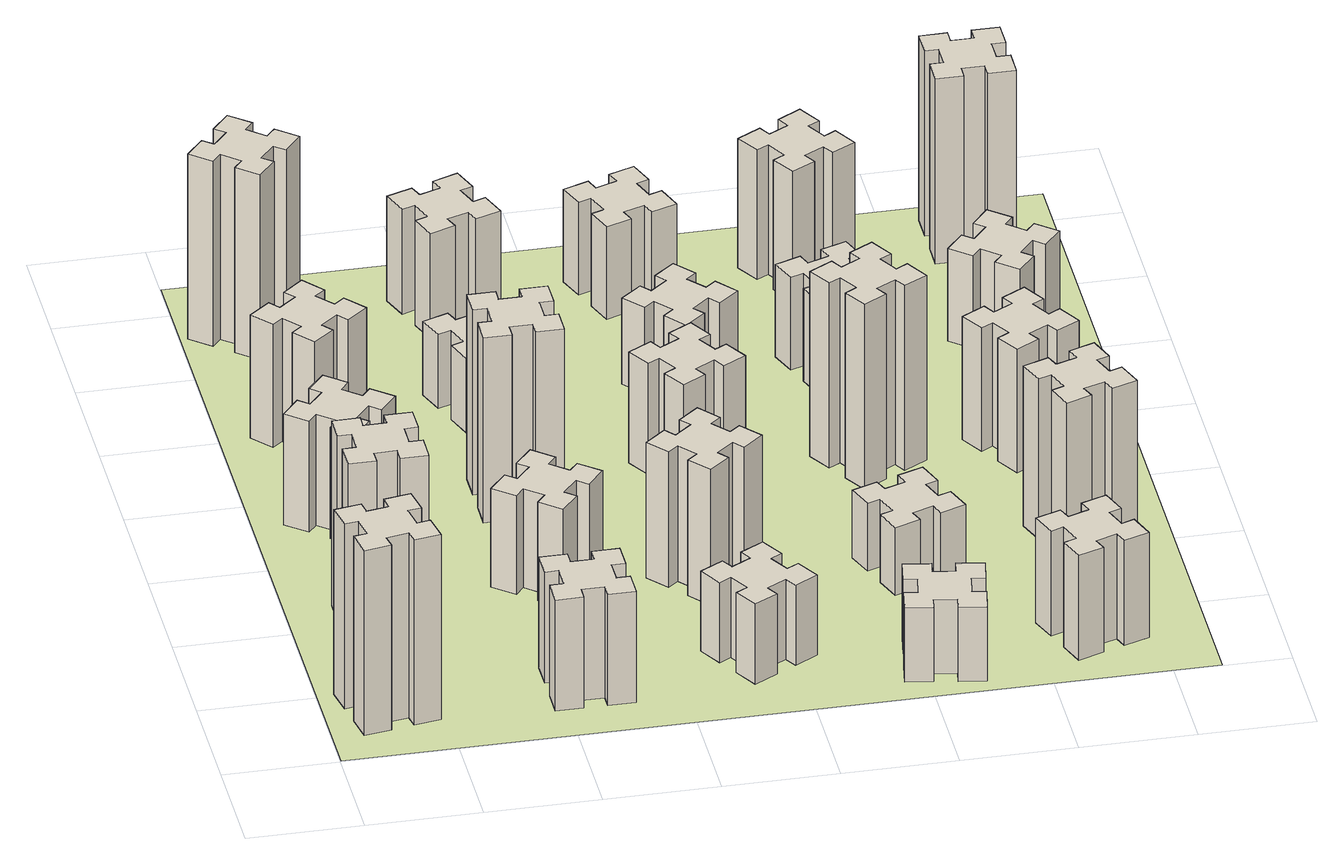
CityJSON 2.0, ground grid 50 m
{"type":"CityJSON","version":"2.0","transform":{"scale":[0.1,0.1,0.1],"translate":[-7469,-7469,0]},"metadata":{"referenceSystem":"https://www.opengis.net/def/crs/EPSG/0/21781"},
"CityObjects":{
"building1":{"type":"Building","attributes":{"class":"1000","function":"1000","usage":"1000","yearOfConstruction":2016,"roofType":"1000","measuredHeight":90,"storeysAboveGround":30,"storeysBelowGround":0},"geometry":[{"type":"Solid","lod":"1","boundaries":[[[[0,1,2,3,4,5,6,7,8,9,10,11,12,13,14,15,16,17,18,19]],[[17,16,20,21]],[[16,15,22,20]],[[15,14,23,22]],[[14,13,24,23]],[[13,12,25,24]],[[12,11,26,25]],[[11,10,27,26]],[[10,9,28,27]],[[9,8,29,28]],[[8,7,30,29]],[[7,6,31,30]],[[6,5,32,31]],[[5,4,33,32]],[[4,3,34,33]],[[3,2,35,34]],[[2,1,36,35]],[[1,0,37,36]],[[0,19,38,37]],[[19,18,39,38]],[[18,17,21,39]],[[24,25,26,27,28,29,30,31,32,33,34,35,36,37,38,39,21,20,22,23]]]]}]},
"building2":{"type":"Building","attributes":{"class":"1000","function":"1000","usage":"1000","yearOfConstruction":2016,"roofType":"1000","measuredHeight":90,"storeysAboveGround":30,"storeysBelowGround":0},"geometry":[{"type":"Solid","lod":"1","boundaries":[[[[40,41,42,43,44,45,46,47,48,49,50,51,52,53,54,55,56,57,58,59]],[[57,56,60,61]],[[56,55,62,60]],[[55,54,63,62]],[[54,53,64,63]],[[53,52,65,64]],[[52,51,66,65]],[[51,50,67,66]],[[50,49,68,67]],[[49,48,69,68]],[[48,47,70,69]],[[47,46,71,70]],[[46,45,72,71]],[[45,44,73,72]],[[44,43,74,73]],[[43,42,75,74]],[[42,41,76,75]],[[41,40,77,76]],[[40,59,78,77]],[[59,58,79,78]],[[58,57,61,79]],[[64,65,66,67,68,69,70,71,72,73,74,75,76,77,78,79,61,60,62,63]]]]}]},
"building3":{"type":"Building","attributes":{"class":"1000","function":"1000","usage":"1000","yearOfConstruction":2016,"roofType":"1000","measuredHeight":54,"storeysAboveGround":30,"storeysBelowGround":0},"geometry":[{"type":"Solid","lod":"1","boundaries":[[[[80,81,82,83,84,85,86,87,88,89,90,91,92,93,94,95,96,97,98,99]],[[97,96,100,101]],[[96,95,102,100]],[[95,94,103,102]],[[94,93,104,103]],[[93,92,105,104]],[[92,91,106,105]],[[91,90,107,106]],[[90,89,108,107]],[[89,88,109,108]],[[88,87,110,109]],[[87,86,111,110]],[[86,85,112,111]],[[85,84,113,112]],[[84,83,114,113]],[[83,82,115,114]],[[82,81,116,115]],[[81,80,117,116]],[[80,99,118,117]],[[99,98,119,118]],[[98,97,101,119]],[[104,105,106,107,108,109,110,111,112,113,114,115,116,117,118,119,101,100,102,103]]]]}]},
"building4":{"type":"Building","attributes":{"class":"1000","function":"1000","usage":"1000","yearOfConstruction":2016,"roofType":"1000","measuredHeight":60,"storeysAboveGround":30,"storeysBelowGround":0},"geometry":[{"type":"Solid","lod":"1","boundaries":[[[[120,121,122,123,124,125,126,127,128,129,130,131,132,133,134,135,136,137,138,139]],[[137,136,140,141]],[[136,135,142,140]],[[135,134,143,142]],[[134,133,144,143]],[[133,132,145,144]],[[132,131,146,145]],[[131,130,147,146]],[[130,129,148,147]],[[129,128,149,148]],[[128,127,150,149]],[[127,126,151,150]],[[126,125,152,151]],[[125,124,153,152]],[[124,123,154,153]],[[123,122,155,154]],[[122,121,156,155]],[[121,120,157,156]],[[120,139,158,157]],[[139,138,159,158]],[[138,137,141,159]],[[144,145,146,147,148,149,150,151,152,153,154,155,156,157,158,159,141,140,142,143]]]]}]},
"building5":{"type":"Building","attributes":{"class":"1000","function":"1000","usage":"1000","yearOfConstruction":2016,"roofType":"1000","measuredHeight":54,"storeysAboveGround":30,"storeysBelowGround":0},"geometry":[{"type":"Solid","lod":"1","boundaries":[[[[160,161,162,163,164,165,166,167,168,169,170,171,172,173,174,175,176,177,178,179]],[[177,176,180,181]],[[176,175,182,180]],[[175,174,183,182]],[[174,173,184,183]],[[173,172,185,184]],[[172,171,186,185]],[[171,170,187,186]],[[170,169,188,187]],[[169,168,189,188]],[[168,167,190,189]],[[167,166,191,190]],[[166,165,192,191]],[[165,164,193,192]],[[164,163,194,193]],[[163,162,195,194]],[[162,161,196,195]],[[161,160,197,196]],[[160,179,198,197]],[[179,178,199,198]],[[178,177,181,199]],[[184,185,186,187,188,189,190,191,192,193,194,195,196,197,198,199,181,180,182,183]]]]}]},
"building6":{"type":"Building","attributes":{"class":"1000","function":"1000","usage":"1000","yearOfConstruction":2016,"roofType":"1000","measuredHeight":90,"storeysAboveGround":30,"storeysBelowGround":0},"geometry":[{"type":"Solid","lod":"1","boundaries":[[[[200,201,202,203,204,205,206,207,208,209,210,211,212,213,214,215,216,217,218,219]],[[217,216,220,221]],[[216,215,222,220]],[[215,214,223,222]],[[214,213,224,223]],[[213,212,225,224]],[[212,211,226,225]],[[211,210,227,226]],[[210,209,228,227]],[[209,208,229,228]],[[208,207,230,229]],[[207,206,231,230]],[[206,205,232,231]],[[205,204,233,232]],[[204,203,234,233]],[[203,202,235,234]],[[202,201,236,235]],[[201,200,237,236]],[[200,219,238,237]],[[219,218,239,238]],[[218,217,221,239]],[[224,225,226,227,228,229,230,231,232,233,234,235,236,237,238,239,221,220,222,223]]]]}]},
"building7":{"type":"Building","attributes":{"class":"1000","function":"1000","usage":"1000","yearOfConstruction":2016,"roofType":"1000","measuredHeight":48,"storeysAboveGround":30,"storeysBelowGround":0},"geometry":[{"type":"Solid","lod":"1","boundaries":[[[[240,241,242,243,244,245,246,247,248,249,250,251,252,253,254,255,256,257,258,259]],[[257,256,260,261]],[[256,255,262,260]],[[255,254,263,262]],[[254,253,264,263]],[[253,252,265,264]],[[252,251,266,265]],[[251,250,267,266]],[[250,249,268,267]],[[249,248,269,268]],[[248,247,270,269]],[[247,246,271,270]],[[246,245,272,271]],[[245,244,273,272]],[[244,243,274,273]],[[243,242,275,274]],[[242,241,276,275]],[[241,240,277,276]],[[240,259,278,277]],[[259,258,279,278]],[[258,257,261,279]],[[264,265,266,267,268,269,270,271,272,273,274,275,276,277,278,279,261,260,262,263]]]]}]},
"building8":{"type":"Building","attributes":{"class":"1000","function":"1000","usage":"1000","yearOfConstruction":2016,"roofType":"1000","measuredHeight":90,"storeysAboveGround":30,"storeysBelowGround":0},"geometry":[{"type":"Solid","lod":"1","boundaries":[[[[280,281,282,283,284,285,286,287,288,289,290,291,292,293,294,295,296,297,298,299]],[[297,296,300,301]],[[296,295,302,300]],[[295,294,303,302]],[[294,293,304,303]],[[293,292,305,304]],[[292,291,306,305]],[[291,290,307,306]],[[290,289,308,307]],[[289,288,309,308]],[[288,287,310,309]],[[287,286,311,310]],[[286,285,312,311]],[[285,284,313,312]],[[284,283,314,313]],[[283,282,315,314]],[[282,281,316,315]],[[281,280,317,316]],[[280,299,318,317]],[[299,298,319,318]],[[298,297,301,319]],[[304,305,306,307,308,309,310,311,312,313,314,315,316,317,318,319,301,300,302,303]]]]}]},
"building9":{"type":"Building","attributes":{"class":"1000","function":"1000","usage":"1000","yearOfConstruction":2016,"roofType":"1000","measuredHeight":36,"storeysAboveGround":30,"storeysBelowGround":0},"geometry":[{"type":"Solid","lod":"1","boundaries":[[[[320,321,322,323,324,325,326,327,328,329,330,331,332,333,334,335,336,337,338,339]],[[337,336,340,341]],[[336,335,342,340]],[[335,334,343,342]],[[334,333,344,343]],[[333,332,345,344]],[[332,331,346,345]],[[331,330,347,346]],[[330,329,348,347]],[[329,328,349,348]],[[328,327,350,349]],[[327,326,351,350]],[[326,325,352,351]],[[325,324,353,352]],[[324,323,354,353]],[[323,322,355,354]],[[322,321,356,355]],[[321,320,357,356]],[[320,339,358,357]],[[339,338,359,358]],[[338,337,341,359]],[[344,345,346,347,348,349,350,351,352,353,354,355,356,357,358,359,341,340,342,343]]]]}]},
"building10":{"type":"Building","attributes":{"class":"1000","function":"1000","usage":"1000","yearOfConstruction":2016,"roofType":"1000","measuredHeight":39,"storeysAboveGround":30,"storeysBelowGround":0},"geometry":[{"type":"Solid","lod":"1","boundaries":[[[[360,361,362,363,364,365,366,367,368,369,370,371,372,373,374,375,376,377,378,379]],[[377,376,380,381]],[[376,375,382,380]],[[375,374,383,382]],[[374,373,384,383]],[[373,372,385,384]],[[372,371,386,385]],[[371,370,387,386]],[[370,369,388,387]],[[369,368,389,388]],[[368,367,390,389]],[[367,366,391,390]],[[366,365,392,391]],[[365,364,393,392]],[[364,363,394,393]],[[363,362,395,394]],[[362,361,396,395]],[[361,360,397,396]],[[360,379,398,397]],[[379,378,399,398]],[[378,377,381,399]],[[384,385,386,387,388,389,390,391,392,393,394,395,396,397,398,399,381,380,382,383]]]]}]},
"building11":{"type":"Building","attributes":{"class":"1000","function":"1000","usage":"1000","yearOfConstruction":2016,"roofType":"1000","measuredHeight":66,"storeysAboveGround":30,"storeysBelowGround":0},"geometry":[{"type":"Solid","lod":"1","boundaries":[[[[400,401,402,403,404,405,406,407,408,409,410,411,412,413,414,415,416,417,418,419]],[[417,416,420,421]],[[416,415,422,420]],[[415,414,423,422]],[[414,413,424,423]],[[413,412,425,424]],[[412,411,426,425]],[[411,410,427,426]],[[410,409,428,427]],[[409,408,429,428]],[[408,407,430,429]],[[407,406,431,430]],[[406,405,432,431]],[[405,404,433,432]],[[404,403,434,433]],[[403,402,435,434]],[[402,401,436,435]],[[401,400,437,436]],[[400,419,438,437]],[[419,418,439,438]],[[418,417,421,439]],[[424,425,426,427,428,429,430,431,432,433,434,435,436,437,438,439,421,420,422,423]]]]}]},
"building12":{"type":"Building","attributes":{"class":"1000","function":"1000","usage":"1000","yearOfConstruction":2016,"roofType":"1000","measuredHeight":51,"storeysAboveGround":30,"storeysBelowGround":0},"geometry":[{"type":"Solid","lod":"1","boundaries":[[[[440,441,442,443,444,445,446,447,448,449,450,451,452,453,454,455,456,457,458,459]],[[457,456,460,461]],[[456,455,462,460]],[[455,454,463,462]],[[454,453,464,463]],[[453,452,465,464]],[[452,451,466,465]],[[451,450,467,466]],[[450,449,468,467]],[[449,448,469,468]],[[448,447,470,469]],[[447,446,471,470]],[[446,445,472,471]],[[445,444,473,472]],[[444,443,474,473]],[[443,442,475,474]],[[442,441,476,475]],[[441,440,477,476]],[[440,459,478,477]],[[459,458,479,478]],[[458,457,461,479]],[[464,465,466,467,468,469,470,471,472,473,474,475,476,477,478,479,461,460,462,463]]]]}]},
"building13":{"type":"Building","attributes":{"class":"1000","function":"1000","usage":"1000","yearOfConstruction":2016,"roofType":"1000","measuredHeight":54,"storeysAboveGround":30,"storeysBelowGround":0},"geometry":[{"type":"Solid","lod":"1","boundaries":[[[[480,481,482,483,484,485,486,487,488,489,490,491,492,493,494,495,496,497,498,499]],[[497,496,500,501]],[[496,495,502,500]],[[495,494,503,502]],[[494,493,504,503]],[[493,492,505,504]],[[492,491,506,505]],[[491,490,507,506]],[[490,489,508,507]],[[489,488,509,508]],[[488,487,510,509]],[[487,486,511,510]],[[486,485,512,511]],[[485,484,513,512]],[[484,483,514,513]],[[483,482,515,514]],[[482,481,516,515]],[[481,480,517,516]],[[480,499,518,517]],[[499,498,519,518]],[[498,497,501,519]],[[504,505,506,507,508,509,510,511,512,513,514,515,516,517,518,519,501,500,502,503]]]]}]},
"building14":{"type":"Building","attributes":{"class":"1000","function":"1000","usage":"1000","yearOfConstruction":2016,"roofType":"1000","measuredHeight":36,"storeysAboveGround":30,"storeysBelowGround":0},"geometry":[{"type":"Solid","lod":"1","boundaries":[[[[520,521,522,523,524,525,526,527,528,529,530,531,532,533,534,535,536,537,538,539]],[[537,536,540,541]],[[536,535,542,540]],[[535,534,543,542]],[[534,533,544,543]],[[533,532,545,544]],[[532,531,546,545]],[[531,530,547,546]],[[530,529,548,547]],[[529,528,549,548]],[[528,527,550,549]],[[527,526,551,550]],[[526,525,552,551]],[[525,524,553,552]],[[524,523,554,553]],[[523,522,555,554]],[[522,521,556,555]],[[521,520,557,556]],[[520,539,558,557]],[[539,538,559,558]],[[538,537,541,559]],[[544,545,546,547,548,549,550,551,552,553,554,555,556,557,558,559,541,540,542,543]]]]}]},
"building15":{"type":"Building","attributes":{"class":"1000","function":"1000","usage":"1000","yearOfConstruction":2016,"roofType":"1000","measuredHeight":42,"storeysAboveGround":30,"storeysBelowGround":0},"geometry":[{"type":"Solid","lod":"1","boundaries":[[[[560,561,562,563,564,565,566,567,568,569,570,571,572,573,574,575,576,577,578,579]],[[577,576,580,581]],[[576,575,582,580]],[[575,574,583,582]],[[574,573,584,583]],[[573,572,585,584]],[[572,571,586,585]],[[571,570,587,586]],[[570,569,588,587]],[[569,568,589,588]],[[568,567,590,589]],[[567,566,591,590]],[[566,565,592,591]],[[565,564,593,592]],[[564,563,594,593]],[[563,562,595,594]],[[562,561,596,595]],[[561,560,597,596]],[[560,579,598,597]],[[579,578,599,598]],[[578,577,581,599]],[[584,585,586,587,588,589,590,591,592,593,594,595,596,597,598,599,581,580,582,583]]]]}]},
"building16":{"type":"Building","attributes":{"class":"1000","function":"1000","usage":"1000","yearOfConstruction":2016,"roofType":"1000","measuredHeight":45,"storeysAboveGround":30,"storeysBelowGround":0},"geometry":[{"type":"Solid","lod":"1","boundaries":[[[[600,601,602,603,604,605,606,607,608,609,610,611,612,613,614,615,616,617,618,619]],[[617,616,620,621]],[[616,615,622,620]],[[615,614,623,622]],[[614,613,624,623]],[[613,612,625,624]],[[612,611,626,625]],[[611,610,627,626]],[[610,609,628,627]],[[609,608,629,628]],[[608,607,630,629]],[[607,606,631,630]],[[606,605,632,631]],[[605,604,633,632]],[[604,603,634,633]],[[603,602,635,634]],[[602,601,636,635]],[[601,600,637,636]],[[600,619,638,637]],[[619,618,639,638]],[[618,617,621,639]],[[624,625,626,627,628,629,630,631,632,633,634,635,636,637,638,639,621,620,622,623]]]]}]},
"building17":{"type":"Building","attributes":{"class":"1000","function":"1000","usage":"1000","yearOfConstruction":2016,"roofType":"1000","measuredHeight":33,"storeysAboveGround":30,"storeysBelowGround":0},"geometry":[{"type":"Solid","lod":"1","boundaries":[[[[640,641,642,643,644,645,646,647,648,649,650,651,652,653,654,655,656,657,658,659]],[[657,656,660,661]],[[656,655,662,660]],[[655,654,663,662]],[[654,653,664,663]],[[653,652,665,664]],[[652,651,666,665]],[[651,650,667,666]],[[650,649,668,667]],[[649,648,669,668]],[[648,647,670,669]],[[647,646,671,670]],[[646,645,672,671]],[[645,644,673,672]],[[644,643,674,673]],[[643,642,675,674]],[[642,641,676,675]],[[641,640,677,676]],[[640,659,678,677]],[[659,658,679,678]],[[658,657,661,679]],[[664,665,666,667,668,669,670,671,672,673,674,675,676,677,678,679,661,660,662,663]]]]}]},
"building18":{"type":"Building","attributes":{"class":"1000","function":"1000","usage":"1000","yearOfConstruction":2016,"roofType":"1000","measuredHeight":90,"storeysAboveGround":30,"storeysBelowGround":0},"geometry":[{"type":"Solid","lod":"1","boundaries":[[[[680,681,682,683,684,685,686,687,688,689,690,691,692,693,694,695,696,697,698,699]],[[697,696,700,701]],[[696,695,702,700]],[[695,694,703,702]],[[694,693,704,703]],[[693,692,705,704]],[[692,691,706,705]],[[691,690,707,706]],[[690,689,708,707]],[[689,688,709,708]],[[688,687,710,709]],[[687,686,711,710]],[[686,685,712,711]],[[685,684,713,712]],[[684,683,714,713]],[[683,682,715,714]],[[682,681,716,715]],[[681,680,717,716]],[[680,699,718,717]],[[699,698,719,718]],[[698,697,701,719]],[[704,705,706,707,708,709,710,711,712,713,714,715,716,717,718,719,701,700,702,703]]]]}]},
"building19":{"type":"Building","attributes":{"class":"1000","function":"1000","usage":"1000","yearOfConstruction":2016,"roofType":"1000","measuredHeight":51,"storeysAboveGround":30,"storeysBelowGround":0},"geometry":[{"type":"Solid","lod":"1","boundaries":[[[[720,721,722,723,724,725,726,727,728,729,730,731,732,733,734,735,736,737,738,739]],[[737,736,740,741]],[[736,735,742,740]],[[735,734,743,742]],[[734,733,744,743]],[[733,732,745,744]],[[732,731,746,745]],[[731,730,747,746]],[[730,729,748,747]],[[729,728,749,748]],[[728,727,750,749]],[[727,726,751,750]],[[726,725,752,751]],[[725,724,753,752]],[[724,723,754,753]],[[723,722,755,754]],[[722,721,756,755]],[[721,720,757,756]],[[720,739,758,757]],[[739,738,759,758]],[[738,737,741,759]],[[744,745,746,747,748,749,750,751,752,753,754,755,756,757,758,759,741,740,742,743]]]]}]},
"building20":{"type":"Building","attributes":{"class":"1000","function":"1000","usage":"1000","yearOfConstruction":2016,"roofType":"1000","measuredHeight":45,"storeysAboveGround":30,"storeysBelowGround":0},"geometry":[{"type":"Solid","lod":"1","boundaries":[[[[760,761,762,763,764,765,766,767,768,769,770,771,772,773,774,775,776,777,778,779]],[[777,776,780,781]],[[776,775,782,780]],[[775,774,783,782]],[[774,773,784,783]],[[773,772,785,784]],[[772,771,786,785]],[[771,770,787,786]],[[770,769,788,787]],[[769,768,789,788]],[[768,767,790,789]],[[767,766,791,790]],[[766,765,792,791]],[[765,764,793,792]],[[764,763,794,793]],[[763,762,795,794]],[[762,761,796,795]],[[761,760,797,796]],[[760,779,798,797]],[[779,778,799,798]],[[778,777,781,799]],[[784,785,786,787,788,789,790,791,792,793,794,795,796,797,798,799,781,780,782,783]]]]}]},
"building21":{"type":"Building","attributes":{"class":"1000","function":"1000","usage":"1000","yearOfConstruction":2016,"roofType":"1000","measuredHeight":63,"storeysAboveGround":30,"storeysBelowGround":0},"geometry":[{"type":"Solid","lod":"1","boundaries":[[[[800,801,802,803,804,805,806,807,808,809,810,811,812,813,814,815,816,817,818,819]],[[817,816,820,821]],[[816,815,822,820]],[[815,814,823,822]],[[814,813,824,823]],[[813,812,825,824]],[[812,811,826,825]],[[811,810,827,826]],[[810,809,828,827]],[[809,808,829,828]],[[808,807,830,829]],[[807,806,831,830]],[[806,805,832,831]],[[805,804,833,832]],[[804,803,834,833]],[[803,802,835,834]],[[802,801,836,835]],[[801,800,837,836]],[[800,819,838,837]],[[819,818,839,838]],[[818,817,821,839]],[[824,825,826,827,828,829,830,831,832,833,834,835,836,837,838,839,821,820,822,823]]]]}]},
"building22":{"type":"Building","attributes":{"class":"1000","function":"1000","usage":"1000","yearOfConstruction":2016,"roofType":"1000","measuredHeight":78,"storeysAboveGround":30,"storeysBelowGround":0},"geometry":[{"type":"Solid","lod":"1","boundaries":[[[[840,841,842,843,844,845,846,847,848,849,850,851,852,853,854,855,856,857,858,859]],[[857,856,860,861]],[[856,855,862,860]],[[855,854,863,862]],[[854,853,864,863]],[[853,852,865,864]],[[852,851,866,865]],[[851,850,867,866]],[[850,849,868,867]],[[849,848,869,868]],[[848,847,870,869]],[[847,846,871,870]],[[846,845,872,871]],[[845,844,873,872]],[[844,843,874,873]],[[843,842,875,874]],[[842,841,876,875]],[[841,840,877,876]],[[840,859,878,877]],[[859,858,879,878]],[[858,857,861,879]],[[864,865,866,867,868,869,870,871,872,873,874,875,876,877,878,879,861,860,862,863]]]]}]},
"building23":{"type":"Building","attributes":{"class":"1000","function":"1000","usage":"1000","yearOfConstruction":2016,"roofType":"1000","measuredHeight":60,"storeysAboveGround":30,"storeysBelowGround":0},"geometry":[{"type":"Solid","lod":"1","boundaries":[[[[880,881,882,883,884,885,886,887,888,889,890,891,892,893,894,895,896,897,898,899]],[[897,896,900,901]],[[896,895,902,900]],[[895,894,903,902]],[[894,893,904,903]],[[893,892,905,904]],[[892,891,906,905]],[[891,890,907,906]],[[890,889,908,907]],[[889,888,909,908]],[[888,887,910,909]],[[887,886,911,910]],[[886,885,912,911]],[[885,884,913,912]],[[884,883,914,913]],[[883,882,915,914]],[[882,881,916,915]],[[881,880,917,916]],[[880,899,918,917]],[[899,898,919,918]],[[898,897,901,919]],[[904,905,906,907,908,909,910,911,912,913,914,915,916,917,918,919,901,900,902,903]]]]}]},
"building24":{"type":"Building","attributes":{"class":"1000","function":"1000","usage":"1000","yearOfConstruction":2016,"roofType":"1000","measuredHeight":45,"storeysAboveGround":30,"storeysBelowGround":0},"geometry":[{"type":"Solid","lod":"1","boundaries":[[[[920,921,922,923,924,925,926,927,928,929,930,931,932,933,934,935,936,937,938,939]],[[937,936,940,941]],[[936,935,942,940]],[[935,934,943,942]],[[934,933,944,943]],[[933,932,945,944]],[[932,931,946,945]],[[931,930,947,946]],[[930,929,948,947]],[[929,928,949,948]],[[928,927,950,949]],[[927,926,951,950]],[[926,925,952,951]],[[925,924,953,952]],[[924,923,954,953]],[[923,922,955,954]],[[922,921,956,955]],[[921,920,957,956]],[[920,939,958,957]],[[939,938,959,958]],[[938,937,941,959]],[[944,945,946,947,948,949,950,951,952,953,954,955,956,957,958,959,941,940,942,943]]]]}]},
"building25":{"type":"Building","attributes":{"class":"1000","function":"1000","usage":"1000","yearOfConstruction":2016,"roofType":"1000","measuredHeight":90,"storeysAboveGround":30,"storeysBelowGround":0},"geometry":[{"type":"Solid","lod":"1","boundaries":[[[[960,961,962,963,964,965,966,967,968,969,970,971,972,973,974,975,976,977,978,979]],[[977,976,980,981]],[[976,975,982,980]],[[975,974,983,982]],[[974,973,984,983]],[[973,972,985,984]],[[972,971,986,985]],[[971,970,987,986]],[[970,969,988,987]],[[969,968,989,988]],[[968,967,990,989]],[[967,966,991,990]],[[966,965,992,991]],[[965,964,993,992]],[[964,963,994,993]],[[963,962,995,994]],[[962,961,996,995]],[[961,960,997,996]],[[960,979,998,997]],[[979,978,999,998]],[[978,977,981,999]],[[984,985,986,987,988,989,990,991,992,993,994,995,996,997,998,999,981,980,982,983]]]]}]},
"landuse1":{"type":"LandUse","attributes":{"name":"plot1","function":"1010"},"geometry":[{"type":"MultiSurface","lod":"1","boundaries":[[[1000,1001,1002,1003]]]}]}
},
"vertices":[
[245,258,0],[344,276,0],[354,217,0],[472,237,0],[451,356,0],[392,345,0],[375,444,0],[434,454,0],[413,572,0],[295,551,0],[305,492,0],[207,475,0],[197,534,0],[78,513,0],[99,395,0],[158,405,0],[176,307,0],[117,297,0],[137,178,0],[256,199,0],[176,307,900],[117,297,900],[158,405,900],[99,395,900],[78,513,900],[197,534,900],[207,475,900],[305,492,900],[295,551,900],[413,572,900],[434,454,900],[375,444,900],[392,345,900],[451,356,900],[472,237,900],[354,217,900],[344,276,900],[245,258,900],[256,199,900],[137,178,900],
[265,1065,0],[265,965,0],[205,965,0],[205,845,0],[325,845,0],[325,905,0],[425,905,0],[425,845,0],[545,845,0],[545,965,0],[485,965,0],[485,1065,0],[545,1065,0],[545,1185,0],[425,1185,0],[425,1125,0],[325,1125,0],[325,1185,0],[205,1185,0],[205,1065,0],[325,1125,900],[325,1185,900],[425,1125,900],[425,1185,900],[545,1185,900],[545,1065,900],[485,1065,900],[485,965,900],[545,965,900],[545,845,900],[425,845,900],[425,905,900],[325,905,900],[325,845,900],[205,845,900],[205,965,900],[265,965,900],[265,1065,900],[205,1065,900],[205,1185,900],
[484,1907,0],[408,1972,0],[446,2018,0],[354,2095,0],[277,2003,0],[323,1964,0],[259,1888,0],[213,1926,0],[136,1834,0],[228,1757,0],[266,1803,0],[343,1739,0],[304,1693,0],[396,1616,0],[473,1708,0],[427,1746,0],[492,1823,0],[538,1784,0],[615,1876,0],[523,1953,0],[492,1823,540],[538,1784,540],[427,1746,540],[473,1708,540],[396,1616,540],[304,1693,540],[343,1739,540],[266,1803,540],[228,1757,540],[136,1834,540],[213,1926,540],[259,1888,540],[323,1964,540],[277,2003,540],[354,2095,540],[446,2018,540],[408,1972,540],[484,1907,540],[523,1953,540],[615,1876,540],
[492,2528,0],[427,2604,0],[473,2643,0],[396,2735,0],[304,2658,0],[343,2612,0],[266,2547,0],[228,2593,0],[136,2516,0],[213,2424,0],[259,2463,0],[323,2386,0],[277,2348,0],[354,2256,0],[446,2333,0],[408,2379,0],[484,2443,0],[523,2397,0],[615,2474,0],[538,2566,0],[484,2443,600],[523,2397,600],[408,2379,600],[446,2333,600],[354,2256,600],[277,2348,600],[323,2386,600],[259,2463,600],[213,2424,600],[136,2516,600],[228,2593,600],[266,2547,600],[343,2612,600],[304,2658,600],[396,2735,600],[473,2643,600],[427,2604,600],[492,2528,600],[538,2566,600],[615,2474,600],
[1225,325,0],[1225,425,0],[1285,425,0],[1285,545,0],[1165,545,0],[1165,485,0],[1065,485,0],[1065,545,0],[945,545,0],[945,425,0],[1005,425,0],[1005,325,0],[945,325,0],[945,205,0],[1065,205,0],[1065,265,0],[1165,265,0],[1165,205,0],[1285,205,0],[1285,325,0],[1165,265,540],[1165,205,540],[1065,265,540],[1065,205,540],[945,205,540],[945,325,540],[1005,325,540],[1005,425,540],[945,425,540],[945,545,540],[1065,545,540],[1065,485,540],[1165,485,540],[1165,545,540],[1285,545,540],[1285,425,540],[1225,425,540],[1225,325,540],[1285,325,540],[1285,205,540],
[384,3387,0],[308,3452,0],[346,3498,0],[254,3575,0],[177,3483,0],[223,3444,0],[159,3368,0],[113,3406,0],[36,3314,0],[128,3237,0],[166,3283,0],[243,3219,0],[204,3173,0],[296,3096,0],[373,3188,0],[327,3226,0],[392,3303,0],[438,3264,0],[515,3356,0],[423,3433,0],[392,3303,900],[438,3264,900],[327,3226,900],[373,3188,900],[296,3096,900],[204,3173,900],[243,3219,900],[166,3283,900],[128,3237,900],[36,3314,900],[113,3406,900],[159,3368,900],[223,3444,900],[177,3483,900],[254,3575,900],[346,3498,900],[308,3452,900],[384,3387,900],[423,3433,900],[515,3356,900],
[1224,1267,0],[1148,1332,0],[1186,1378,0],[1094,1455,0],[1017,1363,0],[1063,1324,0],[999,1248,0],[953,1286,0],[876,1194,0],[968,1117,0],[1006,1163,0],[1083,1099,0],[1044,1053,0],[1136,976,0],[1213,1068,0],[1167,1106,0],[1232,1183,0],[1278,1144,0],[1355,1236,0],[1263,1313,0],[1232,1183,480],[1278,1144,480],[1167,1106,480],[1213,1068,480],[1136,976,480],[1044,1053,480],[1083,1099,480],[1006,1163,480],[968,1117,480],[876,1194,480],[953,1286,480],[999,1248,480],[1063,1324,480],[1017,1363,480],[1094,1455,480],[1186,1378,480],[1148,1332,480],[1224,1267,480],[1263,1313,480],[1355,1236,480],
[1165,1965,0],[1065,1965,0],[1065,2025,0],[945,2025,0],[945,1905,0],[1005,1905,0],[1005,1805,0],[945,1805,0],[945,1685,0],[1065,1685,0],[1065,1745,0],[1165,1745,0],[1165,1685,0],[1285,1685,0],[1285,1805,0],[1225,1805,0],[1225,1905,0],[1285,1905,0],[1285,2025,0],[1165,2025,0],[1225,1905,900],[1285,1905,900],[1225,1805,900],[1285,1805,900],[1285,1685,900],[1165,1685,900],[1165,1745,900],[1065,1745,900],[1065,1685,900],[945,1685,900],[945,1805,900],[1005,1805,900],[1005,1905,900],[945,1905,900],[945,2025,900],[1065,2025,900],[1065,1965,900],[1165,1965,900],[1165,2025,900],[1285,2025,900],
[1125,2716,0],[1031,2682,0],[1010,2738,0],[897,2697,0],[939,2584,0],[995,2605,0],[1029,2511,0],[973,2490,0],[1014,2377,0],[1127,2419,0],[1106,2475,0],[1200,2509,0],[1220,2453,0],[1333,2494,0],[1292,2607,0],[1236,2586,0],[1202,2680,0],[1258,2700,0],[1217,2813,0],[1104,2772,0],[1202,2680,360],[1258,2700,360],[1236,2586,360],[1292,2607,360],[1333,2494,360],[1220,2453,360],[1200,2509,360],[1106,2475,360],[1127,2419,360],[1014,2377,360],[973,2490,360],[1029,2511,360],[995,2605,360],[939,2584,360],[897,2697,360],[1010,2738,360],[1031,2682,360],[1125,2716,360],[1104,2772,360],[1217,2813,360],
[1976,487,0],[1926,574,0],[1978,604,0],[1918,708,0],[1814,648,0],[1844,596,0],[1757,546,0],[1727,598,0],[1623,538,0],[1683,434,0],[1735,464,0],[1785,377,0],[1733,347,0],[1793,243,0],[1897,303,0],[1867,355,0],[1954,405,0],[1984,353,0],[2088,413,0],[2028,517,0],[1954,405,390],[1984,353,390],[1867,355,390],[1897,303,390],[1793,243,390],[1733,347,390],[1785,377,390],[1735,464,390],[1683,434,390],[1623,538,390],[1727,598,390],[1757,546,390],[1844,596,390],[1814,648,390],[1918,708,390],[1978,604,390],[1926,574,390],[1976,487,390],[2028,517,390],[2088,413,390],
[1788,999,0],[1864,1063,0],[1903,1017,0],[1995,1094,0],[1918,1186,0],[1872,1148,0],[1807,1224,0],[1853,1263,0],[1776,1355,0],[1684,1278,0],[1723,1232,0],[1646,1167,0],[1608,1213,0],[1516,1136,0],[1593,1044,0],[1639,1083,0],[1703,1006,0],[1657,968,0],[1734,876,0],[1826,953,0],[1703,1006,660],[1657,968,660],[1639,1083,660],[1593,1044,660],[1516,1136,660],[1608,1213,660],[1646,1167,660],[1723,1232,660],[1684,1278,660],[1776,1355,660],[1853,1263,660],[1807,1224,660],[1872,1148,660],[1918,1186,660],[1995,1094,660],[1903,1017,660],[1864,1063,660],[1788,999,660],[1826,953,660],[1734,876,660],
[1125,3456,0],[1031,3422,0],[1010,3478,0],[897,3437,0],[939,3324,0],[995,3345,0],[1029,3251,0],[973,3230,0],[1014,3117,0],[1127,3159,0],[1106,3215,0],[1200,3249,0],[1220,3193,0],[1333,3234,0],[1292,3347,0],[1236,3326,0],[1202,3420,0],[1258,3440,0],[1217,3553,0],[1104,3512,0],[1202,3420,510],[1258,3440,510],[1236,3326,510],[1292,3347,510],[1333,3234,510],[1220,3193,510],[1200,3249,510],[1106,3215,510],[1127,3159,510],[1014,3117,510],[973,3230,510],[1029,3251,510],[995,3345,510],[939,3324,510],[897,3437,510],[1010,3478,510],[1031,3422,510],[1125,3456,510],[1104,3512,510],[1217,3553,510],
[1844,2076,0],[1757,2026,0],[1727,2078,0],[1623,2018,0],[1683,1914,0],[1735,1944,0],[1785,1857,0],[1733,1827,0],[1793,1723,0],[1897,1783,0],[1867,1835,0],[1954,1885,0],[1984,1833,0],[2088,1893,0],[2028,1997,0],[1976,1967,0],[1926,2054,0],[1978,2084,0],[1918,2188,0],[1814,2128,0],[1926,2054,540],[1978,2084,540],[1976,1967,540],[2028,1997,540],[2088,1893,540],[1984,1833,540],[1954,1885,540],[1867,1835,540],[1897,1783,540],[1793,1723,540],[1733,1827,540],[1785,1857,540],[1735,1944,540],[1683,1914,540],[1623,2018,540],[1727,2078,540],[1757,2026,540],[1844,2076,540],[1814,2128,540],[1918,2188,540],
[2527,176,0],[2625,158,0],[2615,99,0],[2733,78,0],[2754,197,0],[2695,207,0],[2712,305,0],[2771,295,0],[2792,413,0],[2674,434,0],[2664,375,0],[2565,392,0],[2576,451,0],[2457,472,0],[2437,354,0],[2496,344,0],[2478,245,0],[2419,256,0],[2398,137,0],[2517,117,0],[2478,245,360],[2419,256,360],[2496,344,360],[2437,354,360],[2457,472,360],[2576,451,360],[2565,392,360],[2664,375,360],[2674,434,360],[2792,413,360],[2771,295,360],[2712,305,360],[2695,207,360],[2754,197,360],[2733,78,360],[2615,99,360],[2625,158,360],[2527,176,360],[2517,117,360],[2398,137,360],
[1988,2479,0],[2064,2543,0],[2103,2497,0],[2195,2574,0],[2118,2666,0],[2072,2628,0],[2007,2704,0],[2053,2743,0],[1976,2835,0],[1884,2758,0],[1923,2712,0],[1846,2647,0],[1808,2693,0],[1716,2616,0],[1793,2524,0],[1839,2563,0],[1903,2486,0],[1857,2448,0],[1934,2356,0],[2026,2433,0],[1903,2486,420],[1857,2448,420],[1839,2563,420],[1793,2524,420],[1716,2616,420],[1808,2693,420],[1846,2647,420],[1923,2712,420],[1884,2758,420],[1976,2835,420],[2053,2743,420],[2007,2704,420],[2072,2628,420],[2118,2666,420],[2195,2574,420],[2103,2497,420],[2064,2543,420],[1988,2479,420],[2026,2433,420],[1934,2356,420],
[1865,3456,0],[1771,3422,0],[1750,3478,0],[1637,3437,0],[1679,3324,0],[1735,3345,0],[1769,3251,0],[1713,3230,0],[1754,3117,0],[1867,3159,0],[1846,3215,0],[1940,3249,0],[1960,3193,0],[2073,3234,0],[2032,3347,0],[1976,3326,0],[1942,3420,0],[1998,3440,0],[1957,3553,0],[1844,3512,0],[1942,3420,450],[1998,3440,450],[1976,3326,450],[2032,3347,450],[2073,3234,450],[1960,3193,450],[1940,3249,450],[1846,3215,450],[1867,3159,450],[1754,3117,450],[1713,3230,450],[1769,3251,450],[1735,3345,450],[1679,3324,450],[1637,3437,450],[1750,3478,450],[1771,3422,450],[1865,3456,450],[1844,3512,450],[1957,3553,450],
[2716,1006,0],[2682,1100,0],[2738,1120,0],[2697,1233,0],[2584,1192,0],[2605,1136,0],[2511,1102,0],[2490,1158,0],[2377,1117,0],[2419,1004,0],[2475,1025,0],[2509,931,0],[2453,910,0],[2494,797,0],[2607,839,0],[2586,895,0],[2680,929,0],[2700,873,0],[2813,914,0],[2772,1027,0],[2680,929,330],[2700,873,330],[2586,895,330],[2607,839,330],[2494,797,330],[2453,910,330],[2509,931,330],[2475,1025,330],[2419,1004,330],[2377,1117,330],[2490,1158,330],[2511,1102,330],[2605,1136,330],[2584,1192,330],[2697,1233,330],[2738,1120,330],[2682,1100,330],[2716,1006,330],[2772,1027,330],[2813,914,330],
[2607,1735,0],[2694,1785,0],[2724,1733,0],[2828,1793,0],[2768,1897,0],[2716,1867,0],[2666,1954,0],[2718,1984,0],[2658,2088,0],[2554,2028,0],[2584,1976,0],[2497,1926,0],[2467,1978,0],[2363,1918,0],[2423,1814,0],[2475,1844,0],[2525,1757,0],[2473,1727,0],[2533,1623,0],[2637,1683,0],[2525,1757,900],[2473,1727,900],[2475,1844,900],[2423,1814,900],[2363,1918,900],[2467,1978,900],[2497,1926,900],[2584,1976,900],[2554,2028,900],[2658,2088,900],[2718,1984,900],[2666,1954,900],[2716,1867,900],[2768,1897,900],[2828,1793,900],[2724,1733,900],[2694,1785,900],[2607,1735,900],[2637,1683,900],[2533,1623,900],
[3356,366,0],[3322,460,0],[3378,480,0],[3337,593,0],[3224,552,0],[3245,496,0],[3151,462,0],[3130,518,0],[3017,477,0],[3059,364,0],[3115,385,0],[3149,291,0],[3093,270,0],[3134,157,0],[3247,199,0],[3226,255,0],[3320,289,0],[3340,233,0],[3453,274,0],[3412,387,0],[3320,289,510],[3340,233,510],[3226,255,510],[3247,199,510],[3134,157,510],[3093,270,510],[3149,291,510],[3115,385,510],[3059,364,510],[3017,477,510],[3130,518,510],[3151,462,510],[3245,496,510],[3224,552,510],[3337,593,510],[3378,480,510],[3322,460,510],[3356,366,510],[3412,387,510],[3453,274,510],
[2586,2475,0],[2680,2509,0],[2700,2453,0],[2813,2494,0],[2772,2607,0],[2716,2586,0],[2682,2680,0],[2738,2700,0],[2697,2813,0],[2584,2772,0],[2605,2716,0],[2511,2682,0],[2490,2738,0],[2377,2697,0],[2419,2584,0],[2475,2605,0],[2509,2511,0],[2453,2490,0],[2494,2377,0],[2607,2419,0],[2509,2511,450],[2453,2490,450],[2475,2605,450],[2419,2584,450],[2377,2697,450],[2490,2738,450],[2511,2682,450],[2605,2716,450],[2584,2772,450],[2697,2813,450],[2738,2700,450],[2682,2680,450],[2716,2586,450],[2772,2607,450],[2813,2494,450],[2700,2453,450],[2680,2509,450],[2586,2475,450],[2607,2419,450],[2494,2377,450],
[2716,3347,0],[2666,3434,0],[2718,3464,0],[2658,3568,0],[2554,3508,0],[2584,3456,0],[2497,3406,0],[2467,3458,0],[2363,3398,0],[2423,3294,0],[2475,3324,0],[2525,3237,0],[2473,3207,0],[2533,3103,0],[2637,3163,0],[2607,3215,0],[2694,3265,0],[2724,3213,0],[2828,3273,0],[2768,3377,0],[2694,3265,630],[2724,3213,630],[2607,3215,630],[2637,3163,630],[2533,3103,630],[2473,3207,630],[2525,3237,630],[2475,3324,630],[2423,3294,630],[2363,3398,630],[2467,3458,630],[2497,3406,630],[2584,3456,630],[2554,3508,630],[2658,3568,630],[2718,3464,630],[2666,3434,630],[2716,3347,630],[2768,3377,630],[2828,3273,630],
[3215,1125,0],[3249,1031,0],[3193,1010,0],[3234,897,0],[3347,939,0],[3326,995,0],[3420,1029,0],[3440,973,0],[3553,1014,0],[3512,1127,0],[3456,1106,0],[3422,1200,0],[3478,1220,0],[3437,1333,0],[3324,1292,0],[3345,1236,0],[3251,1202,0],[3230,1258,0],[3117,1217,0],[3159,1104,0],[3251,1202,780],[3230,1258,780],[3345,1236,780],[3324,1292,780],[3437,1333,780],[3478,1220,780],[3422,1200,780],[3456,1106,780],[3512,1127,780],[3553,1014,780],[3440,973,780],[3420,1029,780],[3326,995,780],[3347,939,780],[3234,897,780],[3193,1010,780],[3249,1031,780],[3215,1125,780],[3159,1104,780],[3117,1217,780],
[3224,1976,0],[3137,1926,0],[3107,1978,0],[3003,1918,0],[3063,1814,0],[3115,1844,0],[3165,1757,0],[3113,1727,0],[3173,1623,0],[3277,1683,0],[3247,1735,0],[3334,1785,0],[3364,1733,0],[3468,1793,0],[3408,1897,0],[3356,1867,0],[3306,1954,0],[3358,1984,0],[3298,2088,0],[3194,2028,0],[3306,1954,600],[3358,1984,600],[3356,1867,600],[3408,1897,600],[3468,1793,600],[3364,1733,600],[3334,1785,600],[3247,1735,600],[3277,1683,600],[3173,1623,600],[3113,1727,600],[3165,1757,600],[3115,1844,600],[3063,1814,600],[3003,1918,600],[3107,1978,600],[3137,1926,600],[3224,1976,600],[3194,2028,600],[3298,2088,600],
[3444,2747,0],[3368,2812,0],[3406,2858,0],[3314,2935,0],[3237,2843,0],[3283,2804,0],[3219,2728,0],[3173,2766,0],[3096,2674,0],[3188,2597,0],[3226,2643,0],[3303,2579,0],[3264,2533,0],[3356,2456,0],[3433,2548,0],[3387,2586,0],[3452,2663,0],[3498,2624,0],[3575,2716,0],[3483,2793,0],[3452,2663,450],[3498,2624,450],[3387,2586,450],[3433,2548,450],[3356,2456,450],[3264,2533,450],[3303,2579,450],[3226,2643,450],[3188,2597,450],[3096,2674,450],[3173,2766,450],[3219,2728,450],[3283,2804,450],[3237,2843,450],[3314,2935,450],[3406,2858,450],[3368,2812,450],[3444,2747,450],[3483,2793,450],[3575,2716,450],
[3285,3325,0],[3385,3325,0],[3385,3265,0],[3505,3265,0],[3505,3385,0],[3445,3385,0],[3445,3485,0],[3505,3485,0],[3505,3605,0],[3385,3605,0],[3385,3545,0],[3285,3545,0],[3285,3605,0],[3165,3605,0],[3165,3485,0],[3225,3485,0],[3225,3385,0],[3165,3385,0],[3165,3265,0],[3285,3265,0],[3225,3385,900],[3165,3385,900],[3225,3485,900],[3165,3485,900],[3165,3605,900],[3285,3605,900],[3285,3545,900],[3385,3545,900],[3385,3605,900],[3505,3605,900],[3505,3485,900],[3445,3485,900],[3445,3385,900],[3505,3385,900],[3505,3265,900],[3385,3265,900],[3385,3325,900],[3285,3325,900],[3285,3265,900],[3165,3265,900],
[5,3705,0],[3705,3705,0],[3705,5,0],[5,5,0]
]}
